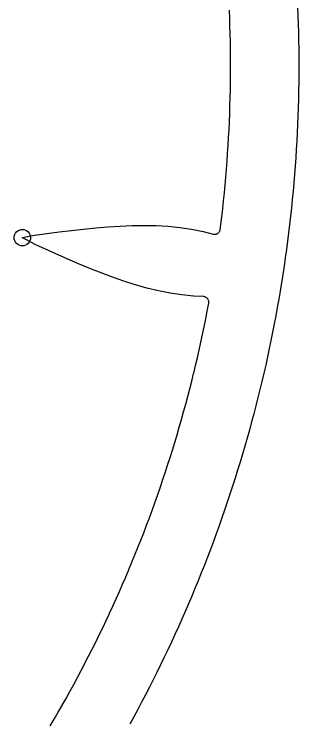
# Model space of a CAD drawing. Header units: millimetres. Extents: x -61 to 61, y -61 to 61.
# Drawn here: x 48.08 to 60.75, y -29.22 to 2.3 of the extents above; entities that cross this region are included whole.
import ezdxf

# ---------------------------------------------------------------- set-up
doc = ezdxf.new("R2010")
doc.units = ezdxf.units.MM
for name, color, linetype in [('CUT_INNER', 6, 'Continuous'), ('CUT_OUTER', 1, 'Continuous'), ('ENGRAVE', 7, 'Continuous')]:
    doc.layers.add(name, color=color, linetype=linetype)

msp = doc.modelspace()

# ---------------------------------------------------------------- linework, layer by layer
at = {"layer": 'CUT_INNER'}
msp.add_lwpolyline([(49.6832, -29.3652), (49.8616, -29.0611), (49.8624, -29.0598), (50.039, -28.7546), (50.0398, -28.7533), (50.2145, -28.4471), (50.2153, -28.4457), (50.3881, -28.1384), (50.3889, -28.1371), (50.5598, -27.8287), (50.5606, -27.8274), (50.7296, -27.5179), (50.7304, -27.5166), (50.8975, -27.2062), (50.8982, -27.2048), (51.0635, -26.8933), (51.0642, -26.892), (51.2275, -26.5795), (51.2283, -26.5782), (51.3897, -26.2647), (51.3904, -26.2633), (51.5499, -25.9489), (51.5506, -25.9475), (51.7081, -25.6321), (51.7088, -25.6307), (51.8644, -25.3143), (51.8651, -25.3129), (52.0188, -24.9956), (52.0194, -24.9942), (52.1712, -24.676), (52.1718, -24.6746), (52.3216, -24.3554), (52.3222, -24.354), (52.47, -24.0339), (52.4707, -24.0325), (52.6165, -23.7115), (52.6171, -23.7101), (52.761, -23.3882), (52.7616, -23.3868), (52.9035, -23.064), (52.9041, -23.0626), (53.0441, -22.739), (53.0447, -22.7376), (53.1826, -22.4131), (53.1832, -22.4117), (53.3191, -22.0863), (53.3197, -22.0849), (53.4536, -21.7587), (53.4542, -21.7573), (53.5861, -21.4304), (53.5867, -21.4289), (53.7166, -21.1012), (53.7172, -21.0997), (53.8451, -20.7712), (53.8456, -20.7697), (53.9715, -20.4404), (53.972, -20.4389), (54.0959, -20.1088), (54.0964, -20.1074), (54.2183, -19.7765), (54.2188, -19.7751), (54.3386, -19.4435), (54.3391, -19.442), (54.4569, -19.1097), (54.4574, -19.1082), (54.5731, -18.7752), (54.5736, -18.7737), (54.6873, -18.44), (54.6878, -18.4385), (54.7994, -18.1041), (54.7999, -18.1026), (54.9095, -17.7675), (54.9099, -17.766), (55.0174, -17.4302), (55.0179, -17.4288), (55.1234, -17.0923), (55.1238, -17.0909), (55.2272, -16.7538), (55.2276, -16.7523), (55.329, -16.4146), (55.3294, -16.4131), (55.4286, -16.0748), (55.4291, -16.0733), (55.5262, -15.7344), (55.5266, -15.7329), (55.6217, -15.3934), (55.6221, -15.3919), (55.7151, -15.0518), (55.7155, -15.0503), (55.8064, -14.7097), (55.8068, -14.7082), (55.8956, -14.367), (55.896, -14.3655), (55.9827, -14.0237), (55.9831, -14.0222), (56.0677, -13.68), (56.0681, -13.6785), (56.1506, -13.3357), (56.151, -13.3342), (56.2314, -12.9909), (56.2317, -12.9894), (56.31, -12.6456), (56.3104, -12.6441), (56.3866, -12.2999), (56.3869, -12.2984), (56.461, -11.9537), (56.4613, -11.9522), (56.5333, -11.607), (56.5336, -11.6055), (56.6034, -11.2599), (56.6037, -11.2584), (56.6714, -10.9124), (56.6717, -10.9109), (56.7373, -10.5644), (56.7376, -10.5629), (56.7382, -10.5595), (56.7415, -10.5346), (56.7423, -10.5096), (56.7405, -10.4846), (56.7363, -10.4599), (56.7296, -10.4357), (56.7205, -10.4124), (56.7091, -10.39), (56.6956, -10.3689), (56.68, -10.3493), (56.6625, -10.3313), (56.6433, -10.3152), (56.6226, -10.3011), (56.6006, -10.2891), (56.5775, -10.2794), (56.5535, -10.2721), (56.5289, -10.2672), (56.504, -10.2648), (56.0699, -10.2445), (56.0635, -10.2441), (55.5435, -10.1926), (55.5373, -10.1918), (55.0207, -10.1148), (55.0151, -10.1138), (54.5016, -10.0129), (54.4964, -10.0118), (53.9857, -9.8888), (53.9811, -9.8876), (53.4727, -9.7446), (53.4687, -9.7434), (52.9624, -9.5826), (52.959, -9.5815), (52.4544, -9.405), (52.4516, -9.404), (51.9484, -9.2144), (51.9461, -9.2135), (51.4439, -9.013), (51.4422, -9.0122), (50.9408, -8.8032), (50.9395, -8.8026), (50.4391, -8.5873), (49.9376, -8.3665), (49.4367, -8.1418), (49.4355, -8.1413), (48.9397, -7.9125), (48.9329, -7.9092), (48.4471, -7.6486), (48.4423, -7.6457), (48.4474, -7.6445), (48.9883, -7.5361), (48.9957, -7.5348), (49.5366, -7.4599), (49.5379, -7.4597), (50.0807, -7.3903), (50.6243, -7.3246), (51.1678, -7.2636), (51.1692, -7.2634), (51.7097, -7.2089), (51.7116, -7.2087), (52.2503, -7.1626), (52.2527, -7.1624), (52.7893, -7.127), (52.7923, -7.1268), (53.3264, -7.1045), (53.33, -7.1044), (53.8612, -7.0975), (53.8654, -7.0975), (54.3934, -7.1082), (54.3981, -7.1084), (54.9226, -7.139), (54.9278, -7.1394), (55.4485, -7.1919), (55.4542, -7.1926), (55.9709, -7.2689), (55.977, -7.2699), (56.4895, -7.3716), (56.4959, -7.373), (56.9425, -7.4861), (56.9669, -7.491), (56.9916, -7.4934), (57.0165, -7.4934), (57.0413, -7.4909), (57.0657, -7.486), (57.0895, -7.4786), (57.1124, -7.4689), (57.1342, -7.457), (57.1548, -7.443), (57.1739, -7.427), (57.1912, -7.4092), (57.2068, -7.3898), (57.2203, -7.3689), (57.2316, -7.3467), (57.2408, -7.3236), (57.2475, -7.2996), (57.2519, -7.2751), (57.2784, -7.0654), (57.2786, -7.0639), (57.3207, -6.7138), (57.3208, -6.7123), (57.3608, -6.362), (57.3609, -6.3604), (57.3987, -6.0099), (57.3989, -6.0084), (57.4345, -5.6576), (57.4347, -5.6561), (57.4682, -5.3051), (57.4683, -5.3035), (57.4996, -4.9523), (57.4998, -4.9508), (57.5289, -4.5994), (57.5291, -4.5979), (57.5561, -4.2464), (57.5562, -4.2448), (57.581, -3.8931), (57.5811, -3.8916), (57.6038, -3.5397), (57.6039, -3.5382), (57.6245, -3.1862), (57.6246, -3.1847), (57.6429, -2.8326), (57.643, -2.8311), (57.6592, -2.4788), (57.6593, -2.4773), (57.6734, -2.125), (57.6734, -2.1235), (57.6853, -1.7711), (57.6854, -1.7696), (57.6951, -1.4171), (57.6951, -1.4156), (57.7027, -1.0631), (57.7027, -1.0615), (57.7081, -0.709), (57.7082, -0.7075), (57.7114, -0.3549), (57.7114, -0.3534), (57.7125, -0.0008), (57.7125, 0.0008), (57.7114, 0.3534), (57.7114, 0.3549), (57.7082, 0.7075), (57.7081, 0.709), (57.7027, 1.0615), (57.7027, 1.0631), (57.6951, 1.4156), (57.6951, 1.4171), (57.6854, 1.7696), (57.6853, 1.7711), (57.6734, 2.1235), (57.6734, 2.125), (57.6593, 2.4773)], dxfattribs=at)
at = {"layer": 'CUT_OUTER'}
msp.add_lwpolyline([(60.6939, 2.6093), (60.7088, 2.2368), (60.7214, 1.8643), (60.7317, 1.4916), (60.7397, 1.119), (60.7454, 0.7463), (60.7488, 0.3735), (60.75, 0.0008), (60.7489, -0.372), (60.7454, -0.7447), (60.7397, -1.1174), (60.7317, -1.4901), (60.7214, -1.8627), (60.7089, -2.2353), (60.694, -2.6077), (60.6769, -2.9801), (60.6574, -3.3523), (60.6357, -3.7245), (60.6117, -4.0965), (60.5854, -4.4683), (60.5569, -4.8399), (60.5261, -5.2114), (60.4929, -5.5827), (60.4575, -5.9538), (60.4199, -6.3246), (60.3799, -6.6952), (60.3377, -7.0656), (60.2932, -7.4357), (60.2465, -7.8055), (60.1974, -8.175), (60.1461, -8.5442), (60.0926, -8.9132), (60.092, -8.9172), (60.0366, -9.2824), (59.9786, -9.6506), (59.9523, -9.8105), (59.9493, -9.8291), (59.9183, -10.0177), (59.8557, -10.3852), (59.7909, -10.7523), (59.7238, -11.1189), (59.6544, -11.4852), (59.5829, -11.851), (59.509, -12.2164), (59.4329, -12.5813), (59.3546, -12.9457), (59.2741, -13.3097), (59.1913, -13.6731), (59.1063, -14.036), (59.019, -14.3984), (58.9296, -14.7603), (58.8379, -15.1216), (58.744, -15.4823), (58.6479, -15.8425), (58.5496, -16.2021), (58.4491, -16.561), (58.3464, -16.9193), (58.2415, -17.277), (58.1343, -17.6341), (58.025, -17.9904), (57.9136, -18.3461), (57.7999, -18.7011), (57.6841, -19.0554), (57.5661, -19.409), (57.4459, -19.7619), (57.3236, -20.114), (57.1991, -20.4653), (57.0724, -20.8159), (56.9436, -21.1657), (56.8127, -21.5147), (56.6796, -21.8629), (56.5444, -22.2103), (56.407, -22.5568), (56.2676, -22.9025), (56.126, -23.2473), (55.9823, -23.5913), (55.8365, -23.9343), (55.6886, -24.2765), (55.5386, -24.6177), (55.3865, -24.958), (55.2323, -25.2974), (55.076, -25.6358), (54.9177, -25.9733), (54.7573, -26.3098), (54.5948, -26.6452), (54.4303, -26.9797), (54.2637, -27.3132), (54.0951, -27.6456), (53.9245, -27.977), (53.7518, -28.3074), (53.5771, -28.6367), (53.4004, -28.9649), (53.2216, -29.292)], dxfattribs=at)
at = {"layer": 'ENGRAVE'}
msp.add_circle((48.4416, -7.6456), 0.3645, dxfattribs=at)

doc.saveas('drawing.dxf')
